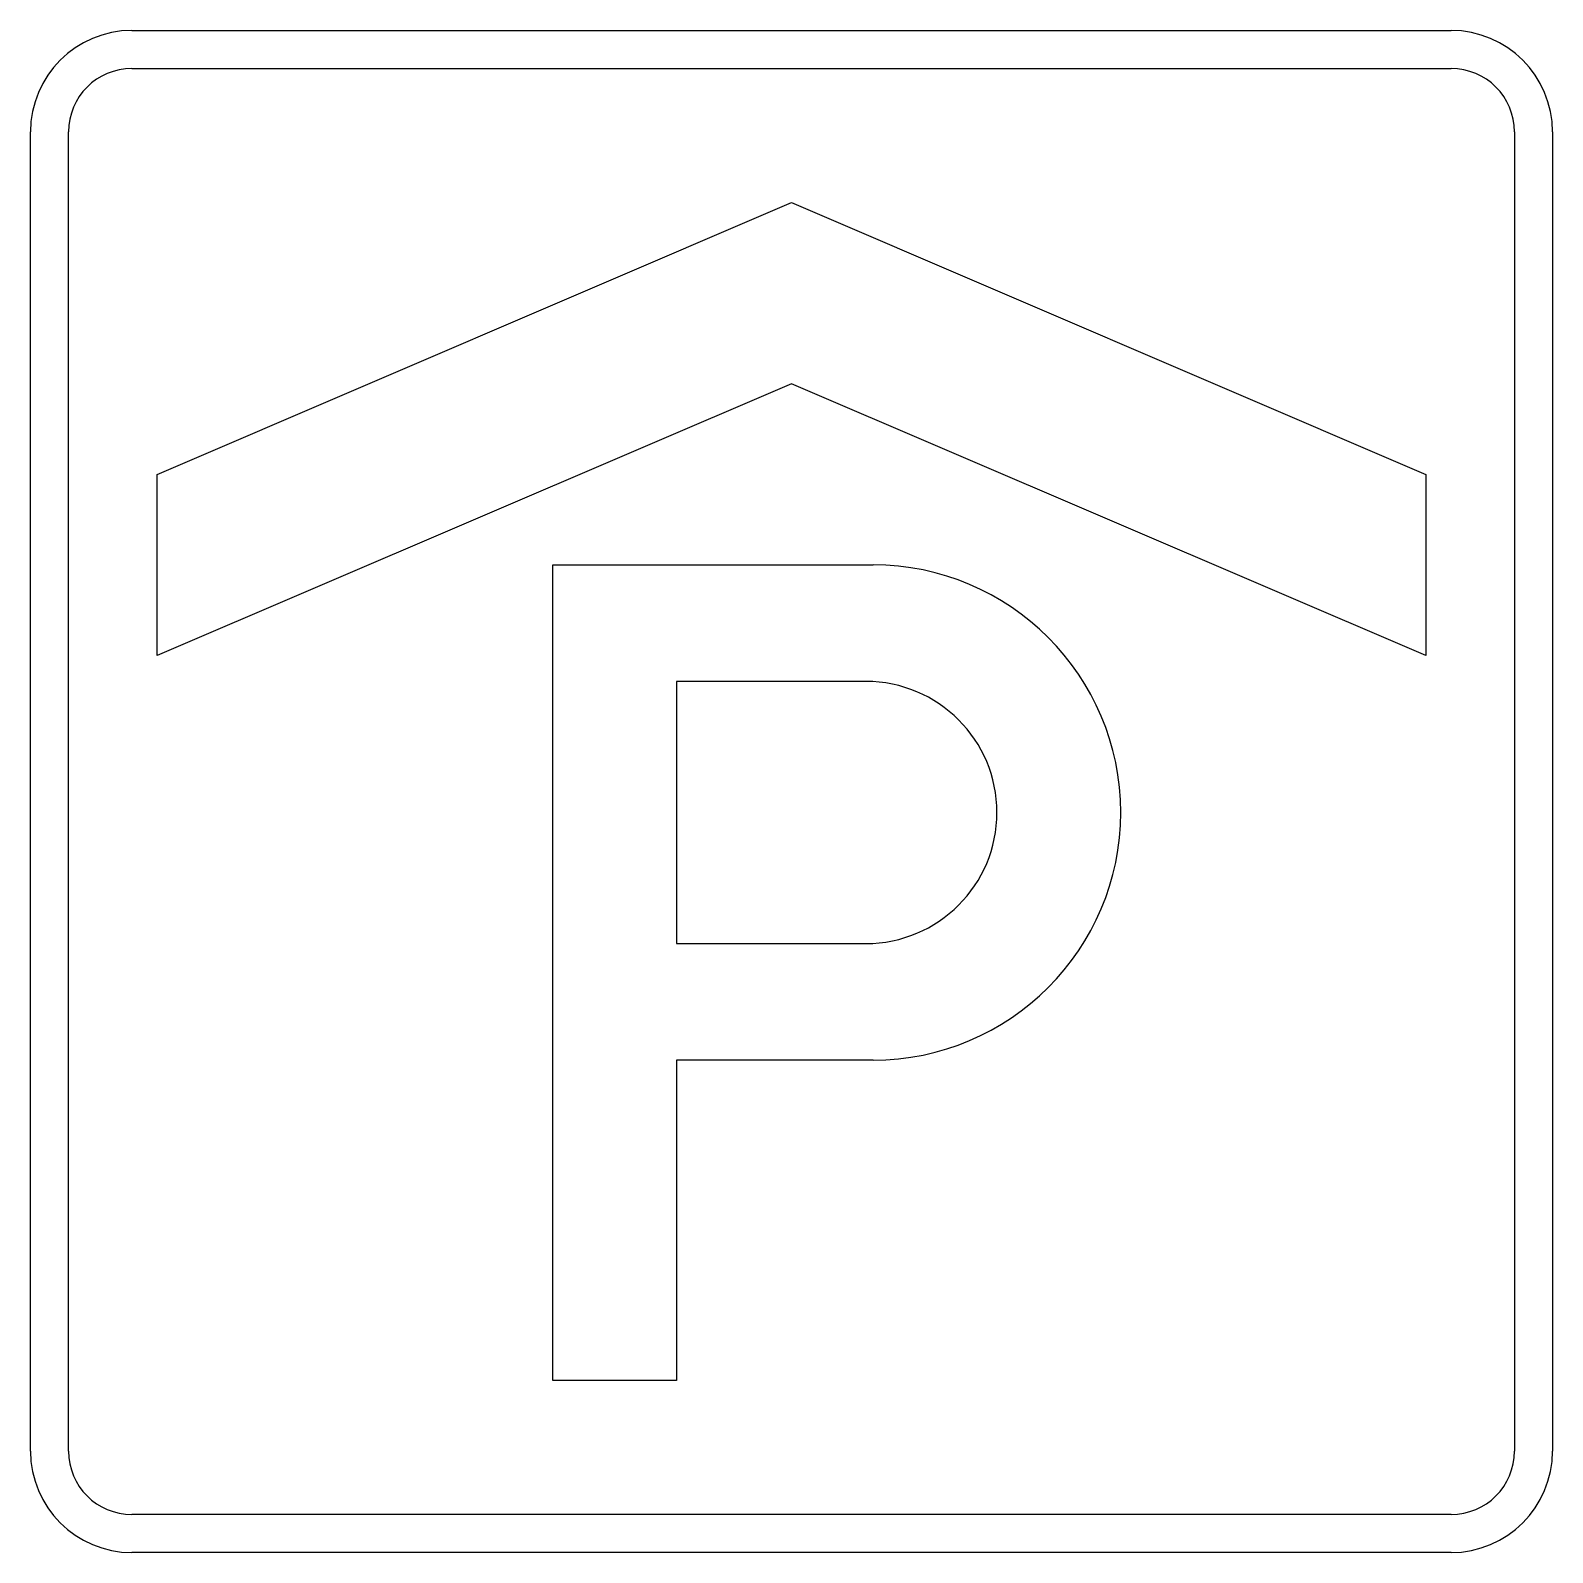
# Model space of a CAD drawing. Extents: x 0 to 600, y 0 to 600.
import ezdxf

# ---------------------------------------------------------------- set-up
doc = ezdxf.new("R2010")
doc.units = 0
doc.header["$LTSCALE"] = 25
doc.linetypes.add('AUSGEZOGEN', pattern=[0])
doc.layers.get('0').update_dxf_attribs({"linetype": 'AUSGEZOGEN'})

msp = doc.modelspace()

# ---------------------------------------------------------------- linework, layer by layer
for p, q in [((40, 600), (560, 600)), ((40, 585), (560, 585)), ((0, 40), (0, 560)), ((15, 40), (15, 560)), ((585, 560), (585, 40)), ((600, 560), (600, 40)), ((50, 425.0128), (300, 532.1557)), ((300, 532.1557), (550, 425.0128)), ((300, 460.7271), (50, 353.5843)), ((550, 353.5843), (300, 460.7271)), ((50, 353.5843), (50, 425.0128)), ((550, 425.0128), (550, 353.5843)), ((205.9311, 67.87), (205.9311, 389.2986)), ((205.9311, 389.2986), (332.2065, 389.2985)), ((329.3368, 343.3803), (254.7193, 343.3803)), ((254.7193, 343.3803), (254.7193, 240.0639)), ((254.7193, 240.0639), (329.3368, 240.0639)), ((332.2065, 194.1457), (254.7193, 194.1453)), ((254.7193, 194.1453), (254.7193, 67.87)), ((254.7193, 67.87), (205.9311, 67.87)), ((560, 15), (40, 15)), ((560, 0), (40, 0))]:
    msp.add_line(p, q)
for centre, radius, start, end in [((40, 560), 40, 90, 180), ((560, 560), 40, 0, 90), ((40, 560), 25, 90, 180), ((560, 560), 25, 0, 90), ((332.2065, 291.7221), 97.5764, 270, 450), ((329.3368, 291.7221), 51.6582, 270, 450), ((40, 40), 40, 180, 270), ((40, 40), 25, 180, 270), ((560, 40), 40, 270, 360), ((560, 40), 25, 270, 360)]:
    msp.add_arc(centre, radius, start, end)

doc.saveas('drawing.dxf')
